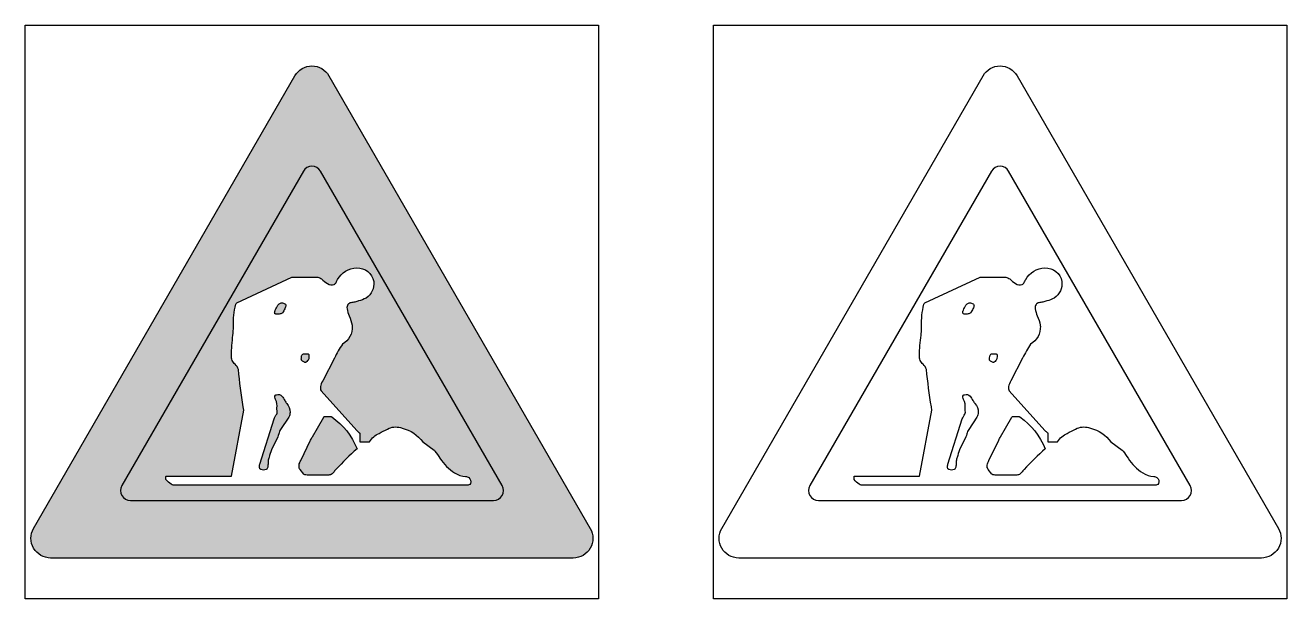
# Model space of a CAD drawing. Extents: x 0 to 2200, y 0 to 1000.
import ezdxf

# ---------------------------------------------------------------- set-up
doc = ezdxf.new("R2010")
doc.units = 0
doc.header["$MEASUREMENT"] = 0

msp = doc.modelspace()

# ---------------------------------------------------------------- hatches: boundary and pattern name
h = msp.add_hatch(color=1)
edge = h.paths.add_edge_path()
edge.add_line((529.719, 911.808), (985.416, 122.5260000000001))
edge.add_arc((955.6646361520499, 105.385824275381), 34.33553952807404, -89.94599437794159, 29.946844626685504, ccw=False)
edge.add_line((955.697, 71.0503), (44.30470000000003, 71.0537))
edge.add_arc((44.33522164835782, 105.3890100233383), 34.33532358912286, 150.0533054957309, 269.9490681408475, ccw=False)
edge.add_line((14.584, 122.529), (470.278, 911.808))
edge.add_arc((499.9985, 894.613807734869), 34.33581756563093, 30.050656878707116, 149.9493431212929, ccw=False)
edge = h.paths.add_edge_path(flags=16)
edge.add_arc((816.4853500671494, 188.6442483034206), 17.32125537335992, 270.0517673346808, 389.9470140463662)
edge.add_line((831.4939999999999, 197.291), (514.995, 745.49))
edge.add_arc((500.002, 736.8146323876072), 17.32201062839284, 30.05487035694183, 149.9451296430582)
edge.add_line((485.009, 745.49), (168.507, 197.29))
edge.add_arc((183.5154880577879, 188.6431542268313), 17.32116207434496, 150.0524490103216, 269.945459994992)
edge.add_line((183.499, 171.322), (816.5010000000001, 171.323))
h = msp.add_hatch(color=7)
edge = h.paths.add_edge_path()
edge.add_arc((816.4853500671494, 188.6442483034206), 17.32125537335992, 270.0517673346808, 389.9470140463662)
edge.add_line((831.4939999999999, 197.291), (514.995, 745.49))
edge.add_arc((500.002, 736.8146323876072), 17.32201062839284, 30.05487035694183, 149.9451296430582)
edge.add_line((485.009, 745.49), (168.507, 197.29))
edge.add_arc((183.5154880577879, 188.6431542268313), 17.32116207434496, 150.0524490103216, 269.945459994992)
edge.add_line((183.499, 171.322), (816.5010000000001, 171.323))
edge = h.paths.add_edge_path(flags=16)
edge.add_arc((578.2393435430291, 549.3233750325977), 29.75158147454497, -56.8856091147199, 7.158778576669192, ccw=False)
edge.add_arc((567.9222220686687, 572.5769775735455), 55.01492532192916, 284.17444469181123, 298.8798187390218, ccw=False)
edge.add_arc((566.6579278554075, 556.1669265118929), 39.76142973315284, 281.94874707741565, 291.7533800470545, ccw=False)
edge.add_arc((585.8177612181195, 425.2773832961092), 92.6364158771753, 96.7746131704569, 101.2842402354)
edge.add_arc((569.3420032475248, 507.7929687984678), 8.492068743353324, 101.2106733177655, 140.2072391373776)
edge.add_arc((572.1160345149942, 507.2847199232783), 11.03606002980285, 147.4161854960408, 188.9385041250281)
edge.add_arc((610.1966636904523, 514.0205004094988), 49.70626016290993, 189.7883292649264, 204.3944614346721)
edge.add_arc((485.3205242910199, 459.607911711348), 86.51828627944757, 11.552796393092876, 23.055911784088323, ccw=False)
edge.add_arc((547.3590715091538, 473.829349386766), 22.93814169368392, 3.3931754382359145, 7.7813124901682045, ccw=False)
edge.add_arc((536.8020338410194, 473.2580342985968), 33.51053072357593, -60.58327620770751, 3.2999393857833184, ccw=False)
edge.add_arc((750.9943338614017, 313.4245157577811), 236.9940743877185, 146.5470443846485, 153.3412495173945)
edge.add_line((539.194, 419.758), (518.716, 379.767))
edge.add_arc((545.8134864574153, 363.3122541085132), 31.70224652391693, 148.7320963300655, 167.9307431097643)
edge.add_arc((527.0093845819596, 368.0330860116866), 12.34570072644833, 171.1098371094944, 205.5932313225338)
edge.add_line((515.875, 362.7), (578.0930000000001, 293.496))
edge.add_arc((645.9491587437483, 364.9838011720495), 98.56451692100585, 226.4929293731666, 229.9520941628321)
edge.add_arc((577.1202055181215, 283.0963009923953), 8.407383543805242, 40.39737280410418, 49.94987328157703, ccw=False)
edge.add_line((583.523, 288.545), (583.501, 273.688))
edge.add_line((583.501, 273.688), (583.6659999999999, 273.686))
edge.add_line((583.6659999999999, 273.686), (600.232, 273.64))
edge.add_line((600.232, 273.64), (600.346, 273.755))
edge.add_arc((633.3760615152361, 252.6763476459461), 39.18283487400242, 114.58874279900061, 147.4553774910345, ccw=False)
edge.add_arc((725.6275915111495, 97.69293891275521), 219.3573693892805, 115.3336611717258, 119.6618426877811, ccw=False)
edge.add_arc((646.0233761646824, 269.664016714991), 29.90752519754101, 73.50713736918487, 118.46891546756041, ccw=False)
edge.add_arc((630.4551189300605, 193.9578601118913), 107.1198844810708, 75.36448989916818, 77.02077662504757, ccw=False)
edge.add_arc((640.9747933530556, 233.8623673447017), 65.85224161283932, 37.25619421946129, 75.44775999285702, ccw=False)
edge.add_line((693.3889999999999, 273.728), (712.9789999999999, 259.106))
edge.add_arc((708.6321006112248, 253.2828972752952), 7.266640189151921, 35.891685756442314, 53.25895633441172, ccw=False)
edge.add_arc((424.142626494124, 47.36619689550858), 358.4588216987386, 33.43372740565792, 35.897328111146294, ccw=False)
edge.add_arc((798.4304456864053, 294.4803886231049), 90.04624555235897, 213.4340486198739, 236.5681952376329)
edge.add_arc((771.5507747501679, 257.2122228488149), 44.17605283830878, 239.0326389202141, 265.327256699663)
edge.add_arc((766.7977526764163, 199.4621672044116), 13.76929698599366, 60.5816205694278, 85.19138847192039, ccw=False)
edge.add_arc((768.2897113522869, 204.4548211680122), 8.763731456690337, -23.096332736324484, 53.02338125946699, ccw=False)
edge.add_arc((771.9883700182572, 203.0917392096414), 4.830847042251032, 286.2971831115619, 334.5656062800118, ccw=False)
edge.add_arc((767.1083264512572, 220.5837217441229), 22.99051871174956, 280.1073450020854, 285.7373560228705, ccw=False)
edge.add_line((771.143, 197.95), (756.785, 197.963))
edge.add_line((756.785, 197.963), (271.114, 197.963))
edge.add_line((271.114, 197.963), (257.944, 197.934))
edge.add_arc((259.868588105285, 206.807483713322), 9.079799148967718, 233.3372035098468, 257.7625432235038, ccw=False)
edge.add_arc((275.3908526640365, 231.1210576877223), 37.9080336991266, 217.8649819049164, 236.4619161559081, ccw=False)
edge.add_line((245.464, 207.853), (245.455, 213.454))
edge.add_line((245.455, 213.454), (245.615, 213.499))
edge.add_line((245.615, 213.499), (257.834, 213.552))
edge.add_line((257.834, 213.552), (359.505, 213.552))
edge.add_line((359.505, 213.552), (381.13, 328.623))
edge.add_line((381.13, 328.623), (380.268, 334.435))
edge.add_arc((1362.702139915188, 496.6283104215715), 995.7326494679199, 185.583628177258, 189.3745899567945, ccw=False)
edge.add_arc((349.7788341687016, 392.4152248993893), 23.10844210324106, 18.49309466436698, 45.81809753831875)
edge.add_arc((383.0590555762811, 427.1520948833167), 24.99906410584694, 207.6158484682737, 226.6046972211942, ccw=False)
edge.add_arc((378.6628513015668, 422.8121056875772), 19.17732465176087, 176.5145272577428, 202.2068742600469, ccw=False)
edge.add_arc((640.7418816654408, 419.9625072702563), 281.2495483846161, 171.9263204266958, 179.1819414307585, ccw=False)
edge.add_arc((303.2579155683803, 467.8431014244867), 59.61402981293853, 351.9190163226522, 357.6079602075113)
edge.add_arc((198.1262969838257, 472.2165897082612), 164.836577331927, 357.6142809849018, 361.0346308993407)
edge.add_arc((517.5669229112276, 477.9556908928427), 154.6556005495676, 166.7522132089804, 181.023557811352, ccw=False)
edge.add_arc((370.2309537003145, 512.7322912770134), 3.272179243283215, 113.50334664793931, 168.2793935835097, ccw=False)
edge.add_line((368.926, 515.7330000000001), (465.043, 560.938))
edge.add_line((465.043, 560.938), (500.39, 560.934))
edge.add_arc((503.326496510661, 499.7521607073941), 61.25226910885321, 83.56067356109799, 92.74787162514718, ccw=False)
edge.add_arc((508.4243702272362, 548.059143563238), 12.68319940121353, 48.59349840306362, 81.97048566525882, ccw=False)
edge.add_arc((576.447939794252, 623.0926121989608), 88.59614363611242, 227.6924568592922, 236.0962023136673)
edge.add_arc((534.3356314794049, 560.8113344089801), 13.41563973720715, 237.0002525871204, 288.7412164693942)
edge.add_arc((535.6511409985955, 554.7746670874675), 7.309375132498756, 294.1877780956904, 334.5095529297012)
edge.add_arc((437.6904922254046, 603.9407526148756), 116.914502991246, 333.4207037197188, 334.8346699870606)
edge.add_arc((569.3768681072537, 543.1150350614829), 28.15367929925972, 151.3210959001879, 156.757812019492, ccw=False)
edge.add_arc((579.9907801770779, 536.0437807672616), 40.87408493091292, 92.74399085380412, 149.7647349614972, ccw=False)
edge.add_arc((579.4063732500805, 548.1307811392047), 28.77296627919945, 9.805631354706918, 92.73385228514229, ccw=False)
edge = h.paths.add_edge_path(flags=0)
edge.add_arc((465.957172109945, 281.5735815085534), 24.63581656111123, 146.6254139459684, 166.5303706973748)
edge.add_arc((418.0392916217306, 293.0494907506747), 24.63709450576089, 334.7857959530936, 346.5333010912651, ccw=False)
edge.add_line((440.329, 282.554), (429.498, 259.554))
edge.add_arc((517.880040852117, 224.4674811597488), 95.09179222999515, 158.3475671569465, 166.6339432625382)
edge.add_arc((389.7232077659589, 257.1030176770445), 37.19882870061249, 338.3631933587441, 343.35861700189014, ccw=False)
edge.add_arc((442.0573047453465, 237.537935061371), 18.69486343533734, 161.767714844081, 182.9371534365063)
edge.add_arc((386.1239426405115, 235.6548056867498), 37.27454128884484, -9.493348198585181, 1.4222891052892805, ccw=False)
edge.add_arc((416.9188738050896, 230.4969014168412), 6.050650572114581, 301.4297253854041, 350.5839409045969, ccw=False)
edge.add_arc((415.3902412025549, 234.9760474644762), 10.7194531474258, 243.9813120009083, 295.90880906076274, ccw=False)
edge.add_arc((412.6363224213242, 229.2085414361233), 4.328783992280149, 184.8440747292282, 243.25083753358382, ccw=False)
edge.add_arc((423.7495191759887, 229.8752885610376), 15.46101916305635, 161.0779927015386, 183.8283252507183, ccw=False)
edge.add_line((409.124, 234.889), (433.946, 313.606))
edge.add_arc((477.6842064495771, 294.1714679151089), 47.86158940930073, 144.740550308763, 156.0426205644181, ccw=False)
edge.add_arc((434.1581138838897, 324.7600738173632), 5.339768762951737, 326.3472832181077, 365.188893483949)
edge.add_arc((312.0963956344623, 314.3466620382594), 127.8448035287214, 4.889307280399121, 7.186057762447624)
edge.add_arc((448.1086857243891, 330.9928164559137), 9.19496030361127, 170.1233886685905, 184.0775122165358, ccw=False)
edge.add_arc((414.2918358298687, 335.7712178461616), 24.96426423457658, 352.6325609879482, 387.3825081822811)
edge.add_arc((448.34609422757, 353.3005392964311), 13.3370064376158, 187.5594131879438, 206.9646401355592, ccw=False)
edge.add_arc((438.9685251652376, 352.1382276698612), 3.888884069853987, 136.2997813845728, 188.759502503009, ccw=False)
edge.add_arc((439.0988647255509, 351.5922677596956), 4.370941065828333, 104.18161962533381, 132.3029543272406, ccw=False)
edge.add_arc((440.9815167176289, 347.54093913396), 8.799533569583636, 41.2337657876061, 109.6117459742728, ccw=False)
edge.add_arc((419.1974524263925, 329.083866507039), 37.35045421238162, 26.29524874645068, 40.49990700121049, ccw=False)
edge.add_arc((476.5159290090303, 358.4767511813479), 27.07485034242919, 208.326162257843, 221.6369361528958)
edge.add_arc((439.0586389712328, 325.6027553253608), 22.76357240041809, -1.7162308262305146, 40.83677599422907, ccw=False)
edge.add_arc((446.2495837256197, 324.7000497093101), 15.56398468670706, -30.528759846930825, 0.8134128021819151, ccw=False)
edge.add_line((459.656, 316.794), (445.384, 295.126))
edge = h.paths.add_edge_path(flags=0)
edge.add_arc((447.0389668212335, 509.9663790677774), 6.047806381731313, 74.49186710598082, 122.3595041900962, ccw=False)
edge.add_line((448.656, 515.794), (450.125, 515.178))
edge.add_arc((426.1028502993378, 452.586949278229), 67.04254848002375, 66.44221265730408, 69.00343363709732, ccw=False)
edge.add_line((452.898, 514.0419999999999), (453.826, 513.453))
edge.add_arc((452.2215307407186, 511.719957166699), 2.361727983074009, -0.848095661870218, 47.20615893312072, ccw=False)
edge.add_arc((449.3743043753504, 511.5560116922074), 5.210292515184868, -14.96002974963909, 1.4185846082635862, ccw=False)
edge.add_arc((435.1675390116895, 515.3548675641402), 19.91619222040476, 336.67460311812215, 345.03222989892424, ccw=False)
edge.add_arc((399.9247539278113, 529.9337728415627), 58.05394323268856, 329.18889382863495, 337.23429215645314, ccw=False)
edge.add_line((449.785, 500.198), (448.971, 498.786))
edge.add_arc((444.2098089862371, 502.7399054504732), 6.188885859411087, 272.9099842975324, 320.29224653493, ccw=False)
edge.add_arc((440.1346773651411, 551.7896477145418), 55.40478860315874, 266.99584249517574, 274.5438938183943, ccw=False)
edge.add_line((437.231, 496.461), (436.182, 496.681))
edge.add_arc((436.7803526513511, 498.2795679018732), 1.706881727677229, 198.5342101318529, 249.478852155582, ccw=False)
edge.add_arc((439.6535581360303, 499.2442051166308), 4.737695827397365, 168.6202994648352, 198.5498976305691, ccw=False)
edge.add_arc((444.1020283399303, 498.3468168122956), 9.275778114211292, 161.2983812637366, 168.6078288323814, ccw=False)
edge.add_arc((457.0793802889282, 493.9657594058025), 22.97268564619817, 156.682352930557, 161.326594289755, ccw=False)
edge.add_arc((487.8242378978617, 481.4327732242107), 56.17123491023281, 147.3917585462852, 157.3559266967878, ccw=False)
edge.add_arc((450.8162814497733, 504.2671087138409), 12.71116687130724, 130.0100089567912, 144.1977954802087, ccw=False)
edge.add_line((442.644, 514.003), (443.802, 515.075))
edge = h.paths.add_edge_path(flags=0)
edge.add_arc((999.8095934159683, -206.6779775499707), 629.8238601041417, 131.9716273989432, 136.6557071977087)
edge.add_arc((586.2794205190802, 186.8383197080425), 59.03168417356325, 138.9299877104909, 145.6732211679745)
edge.add_arc((529.3117652466772, 225.5120265593576), 9.82453347677144, 286.8038512766333, 326.76184472365486, ccw=False)
edge.add_arc((529.4953604654711, 226.6313830110324), 10.85450926478618, 269.17461910063696, 284.16705123791644, ccw=False)
edge.add_line((529.339, 215.778), (491.483, 215.778))
edge.add_arc((490.9707704114864, 234.2315107461461), 18.46061857060806, 259.2644642138976, 271.5899987691116, ccw=False)
edge.add_arc((488.0052611949587, 218.6232307585733), 2.573127355722426, 218.0863872595944, 259.4015643922907, ccw=False)
edge.add_arc((493.3311121980065, 221.7317549243264), 8.722898879215244, 210.4584552286802, 212.5696899773114, ccw=False)
edge.add_line((485.812, 217.31), (479.388, 225.472))
edge.add_arc((485.1609553885103, 230.3321104611445), 7.546369167504005, 196.4907023845832, 220.0932086886945, ccw=False)
edge.add_arc((493.3364801512741, 233.7895871378945), 16.39722831968832, 197.3346375486928, 199.9680419384088, ccw=False)
edge.add_arc((490.5480120204341, 231.5271500737809), 13.12873648038718, 154.9209739784402, 191.5253908735049, ccw=False)
edge.add_arc((518.9674308471467, 220.4604642146632), 43.60663731201408, 154.2137597360439, 157.5796218504372, ccw=False)
edge.add_line((479.703, 239.43), (480.556, 241.093))
edge.add_line((480.556, 241.093), (497.6969999999999, 276.629))
edge.add_arc((661.8309935163995, 189.5254848738089), 185.8143971143789, 150.0401129843802, 152.0457601314375, ccw=False)
edge.add_line((500.846, 282.32), (509.623, 297.545))
edge.add_line((509.623, 297.545), (520.528, 316.667))
edge.add_arc((521.9862807775069, 316.3753920721982), 1.487150970682811, 94.94845023815628, 168.691889522112, ccw=False)
edge.add_line((521.8580000000001, 317.857), (531.9680000000001, 317.867))
edge.add_arc((532.2640166792925, 314.6100099635316), 3.270414342567921, 45.35934057814592, 95.19314958856359, ccw=False)
edge.add_arc((465.0056780669627, 216.3926582838244), 122.2589324834444, 21.691676778207977, 55.324612817277625, ccw=False)
edge = h.paths.add_edge_path(flags=0)
edge.add_arc((486.506837184474, 420.726364441028), 8.095210549184175, 335.66839669258354, 352.90153730266803, ccw=False)
edge.add_arc((485.9697996631012, 420.975338466748), 8.687129664976004, 318.9994003727454, 335.6315239947326, ccw=False)
edge.add_arc((481.0322691169579, 424.2013312002152), 14.55222961079614, 307.1084405656674, 322.169264030451, ccw=False)
edge.add_arc((488.3382280223466, 414.7811862626568), 2.635724349134414, 273.7148696142474, 303.9972108213495, ccw=False)
edge.add_arc((488.2793981383832, 415.7066634128179), 3.563068806536005, 247.7457074605399, 273.694663157853, ccw=False)
edge.add_line((486.93, 412.409), (483.389, 414.101))
edge.add_arc((485.1630953613216, 417.4859636022294), 3.821700268137284, 217.1504581903228, 242.34048921548532, ccw=False)
edge.add_arc((484.3471516463155, 416.8673687217204), 2.797774659169521, 187.6071309340493, 217.1443997282254, ccw=False)
edge.add_arc((495.0690758094153, 417.9715695447294), 13.57539783741561, 172.3659462593202, 186.2358124731198, ccw=False)
edge.add_line((481.614, 419.775), (481.884, 423.194))
edge.add_arc((483.5849764916746, 423.0526347658161), 1.706840693991502, 164.5267552745429, 175.2491641036363, ccw=False)
edge.add_arc((487.0101102169486, 421.7768897830514), 5.357495701839667, 108.85167172016489, 161.1483282798345, ccw=False)
edge.add_line((485.279, 426.847), (487.226, 427.039))
edge.add_line((487.226, 427.039), (490.999, 427.317))
edge.add_arc((491.358727221271, 414.0904506744118), 13.2314402366462, 84.45608018245701, 91.55790988093048, ccw=False)
edge.add_arc((492.3075328692212, 423.8826581440285), 3.393373926103733, 70.3793060632587, 84.42830021790792, ccw=False)
edge.add_arc((492.9217566814748, 425.4232910098021), 1.737024122998165, 17.65140230590481, 72.39932436587083, ccw=False)
edge.add_arc((491.7370401538853, 424.9434237435306), 3.013066160513482, 4.694087323894507, 19.516020155280785, ccw=False)
edge.add_arc((478.2158542615767, 423.8066577506052), 16.58194886506447, -1.5158755044927261, 4.785438614110319, ccw=False)
edge.add_arc((326.3191995253428, 433.1953782865473), 168.7591830501693, 355.4221142773651, 356.6615978335504, ccw=False)

# ---------------------------------------------------------------- linework, layer by layer
for points in [[(0, 0), (0, 1000), (1000, 1000), (1000, 0)], [(1200, 0), (1200, 1000), (2200, 1000), (2200, 0)]]:
    msp.add_lwpolyline(points, close=True)
at = {"color": 1}
msp.add_lwpolyline([(529.719, 911.808), (985.416, 122.526, -0.576727), (955.697, 71.0503), (44.3047, 71.0537, -0.5767439999999999), (14.584, 122.529), (470.278, 911.808, -0.576761)], format="xyb", close=True, dxfattribs=at)
at = {"color": 7}
msp.add_lwpolyline([(1729.719, 911.808), (2185.416, 122.526, -0.576727), (2155.697, 71.0503), (1244.3047, 71.0537, -0.5767439999999999), (1214.584, 122.529), (1670.278, 911.808, -0.576761)], format="xyb", close=True, dxfattribs=at)
for points in [[(816.5010000000001, 171.323, 0.576741), (831.4939999999999, 197.291), (514.995, 745.49, 0.576712), (485.009, 745.49), (168.507, 197.29, 0.576728), (183.499, 171.322)], [(2016.501, 171.323, 0.576741), (2031.494, 197.291), (1714.995, 745.49, 0.576712), (1685.009, 745.49), (1368.507, 197.29, 0.576728), (1383.499, 171.322)], [(607.759, 553.031, -0.286955), (594.493, 524.404, -0.0642525), (581.394, 519.237, -0.0428069), (574.89, 517.2669999999999, 0.0196795), (567.691, 516.123, 0.171816), (562.817, 513.2280000000001, 0.183184), (561.214, 505.57, 0.0638177), (564.928, 493.491, -0.050234), (570.086, 476.935, -0.0191492), (570.257, 475.187, -0.286194), (553.261, 444.068, 0.029654), (539.194, 419.758), (518.716, 379.767, 0.0839664), (514.812, 369.941, 0.151608), (515.875, 362.7), (578.0930000000001, 293.496, 0.0150946), (582.53, 289.532, -0.0417048), (583.523, 288.545), (583.501, 273.688), (583.6659999999999, 273.686), (600.232, 273.64), (600.346, 273.755, -0.144399), (617.072, 288.306, -0.0188875), (631.7669999999999, 295.955, -0.198739), (654.514, 298.341, -0.00722704), (657.5210000000001, 297.602, -0.168202), (693.3889999999999, 273.728), (712.9789999999999, 259.106, -0.07592439999999999), (714.5189999999999, 257.543, -0.0107499), (723.285, 244.867, 0.101286), (748.82, 219.333, 0.115238), (767.952, 213.183, -0.107795), (773.561, 211.456, -0.344912), (776.3510000000001, 201.017, -0.213781), (773.3439999999999, 198.455, -0.0245705), (771.143, 197.95), (756.785, 197.963), (271.114, 197.963), (257.944, 197.934, -0.106981), (254.447, 199.524, -0.081323), (245.464, 207.853), (245.455, 213.454), (245.615, 213.499), (257.834, 213.552), (359.505, 213.552), (381.13, 328.623), (380.268, 334.435, -0.0165427), (371.694, 399.745, 0.119796), (365.884, 408.987, -0.0830446), (360.908, 415.564, -0.112576), (359.521, 423.978, -0.0316692), (362.28, 459.463, 0.0248278), (362.82, 465.355, 0.0149252), (362.936, 475.193, -0.0623511), (367.027, 513.3969999999999, -0.243663), (368.926, 515.7330000000001), (465.043, 560.938), (500.39, 560.934, -0.0401082), (510.196, 560.618, -0.146673), (516.813, 557.572, 0.0366847), (527.029, 549.56, 0.229678), (538.646, 548.107, 0.177775), (542.249, 551.629, 0.00616967), (543.508, 554.225, -0.0237266), (544.677, 556.626, -0.254064), (578.034, 576.871, -0.378508)], [(1807.759, 553.031, -0.286955), (1794.493, 524.404, -0.0642525), (1781.394, 519.237, -0.0428069), (1774.89, 517.2669999999999, 0.0196795), (1767.691, 516.123, 0.171816), (1762.817, 513.2280000000001, 0.183184), (1761.214, 505.57, 0.0638177), (1764.928, 493.491, -0.050234), (1770.086, 476.935, -0.0191492), (1770.257, 475.187, -0.286194), (1753.261, 444.068, 0.029654), (1739.194, 419.758), (1718.716, 379.767, 0.0839664), (1714.812, 369.941, 0.151608), (1715.875, 362.7), (1778.093, 293.496, 0.0150946), (1782.53, 289.532, -0.0417048), (1783.523, 288.545), (1783.501, 273.688), (1783.666, 273.686), (1800.232, 273.64), (1800.346, 273.755, -0.144399), (1817.072, 288.306, -0.0188875), (1831.767, 295.955, -0.198739), (1854.514, 298.341, -0.00722704), (1857.521, 297.602, -0.168202), (1893.389, 273.728), (1912.979, 259.106, -0.07592439999999999), (1914.519, 257.543, -0.0107499), (1923.285, 244.867, 0.101286), (1948.82, 219.333, 0.115238), (1967.952, 213.183, -0.107795), (1973.561, 211.456, -0.344912), (1976.351, 201.017, -0.213781), (1973.344, 198.455, -0.0245705), (1971.143, 197.95), (1956.785, 197.963), (1471.114, 197.963), (1457.944, 197.934, -0.106981), (1454.447, 199.524, -0.081323), (1445.464, 207.853), (1445.455, 213.454), (1445.615, 213.499), (1457.834, 213.552), (1559.505, 213.552), (1581.13, 328.623), (1580.268, 334.435, -0.0165427), (1571.694, 399.745, 0.119796), (1565.884, 408.987, -0.0830446), (1560.908, 415.564, -0.112576), (1559.521, 423.978, -0.0316692), (1562.28, 459.463, 0.0248278), (1562.82, 465.355, 0.0149252), (1562.936, 475.193, -0.0623511), (1567.027, 513.3969999999999, -0.243663), (1568.926, 515.7330000000001), (1665.043, 560.938), (1700.39, 560.934, -0.0401082), (1710.196, 560.618, -0.146673), (1716.813, 557.572, 0.0366847), (1727.029, 549.56, 0.229678), (1738.646, 548.107, 0.177775), (1742.249, 551.629, 0.00616967), (1743.508, 554.225, -0.0237266), (1744.677, 556.626, -0.254064), (1778.034, 576.871, -0.378508)], [(443.802, 515.075, -0.211953), (448.656, 515.794), (450.125, 515.178, -0.0111759), (452.898, 514.0419999999999), (453.826, 513.453, -0.212804), (454.583, 511.685, -0.07158710000000001), (454.408, 510.211, -0.0364832), (453.456, 507.469, -0.0351191), (449.785, 500.198), (448.971, 498.786, -0.209741), (444.524, 496.559, -0.0329465), (437.231, 496.461), (436.182, 496.681, -0.226023), (435.162, 497.737, -0.13134), (435.009, 500.179, -0.0319043), (435.316, 501.321, -0.0202671), (435.983, 503.059, -0.0435043), (440.5069999999999, 511.703, -0.0619851), (442.644, 514.003)], [(1643.802, 515.075, -0.211953), (1648.656, 515.794), (1650.125, 515.178, -0.0111759), (1652.898, 514.0419999999999), (1653.826, 513.453, -0.212804), (1654.583, 511.685, -0.07158710000000001), (1654.408, 510.211, -0.0364832), (1653.456, 507.469, -0.0351191), (1649.785, 500.198), (1648.971, 498.786, -0.209741), (1644.524, 496.559, -0.0329465), (1637.231, 496.461), (1636.182, 496.681, -0.226023), (1635.162, 497.737, -0.13134), (1635.009, 500.179, -0.0319043), (1635.316, 501.321, -0.0202671), (1635.983, 503.059, -0.0435043), (1640.507, 511.703, -0.0619851), (1642.644, 514.003)], [(494.54, 419.726, -0.07533580000000001), (493.883, 417.391, -0.072699), (492.526, 415.276, -0.06581000000000001), (489.812, 412.596, -0.132906), (488.509, 412.151, -0.11371), (486.93, 412.409), (483.389, 414.101, -0.110357), (482.117, 415.1780000000001, -0.129599), (481.574, 416.497, -0.0605927), (481.614, 419.775), (481.884, 423.194, -0.0468195), (481.94, 423.508, -0.232232), (485.279, 426.847), (487.226, 427.039), (490.999, 427.317, -0.0309975), (492.6369999999999, 427.26, -0.06137719999999999), (493.4469999999999, 427.079, -0.243533), (494.577, 425.95, -0.06476319999999999), (494.74, 425.19, -0.0275016), (494.792, 423.3680000000001, -0.00540832)], [(1694.54, 419.726, -0.07533580000000001), (1693.883, 417.391, -0.072699), (1692.526, 415.276, -0.06581000000000001), (1689.812, 412.596, -0.132906), (1688.509, 412.151, -0.11371), (1686.93, 412.409), (1683.389, 414.101, -0.110357), (1682.117, 415.1780000000001, -0.129599), (1681.574, 416.497, -0.0605927), (1681.614, 419.775), (1681.884, 423.194, -0.0468195), (1681.94, 423.508, -0.232232), (1685.279, 426.847), (1687.226, 427.039), (1690.999, 427.317, -0.0309975), (1692.637, 427.26, -0.06137719999999999), (1693.447, 427.079, -0.243533), (1694.577, 425.95, -0.06476319999999999), (1694.74, 425.19, -0.0275016), (1694.792, 423.3680000000001, -0.00540832)], [(445.384, 295.126, 0.0870708), (441.999, 287.312, -0.0513031), (440.329, 282.554), (429.498, 259.554, 0.0361719), (425.364, 246.45, -0.0218001), (424.301, 243.387, 0.0926327), (423.3869999999999, 236.58, -0.0476645), (422.888, 229.507, -0.217826), (420.074, 225.334, -0.230535), (410.688, 225.343, -0.260512), (408.323, 228.843, -0.0995944), (409.124, 234.889), (433.946, 313.606, -0.0493546), (438.603, 321.801, 0.17112), (439.476, 325.243, 0.0100218), (438.937, 330.339, -0.06096169999999999), (439.05, 332.57, 0.152798), (436.459, 347.253, -0.0848742), (435.125, 351.546, -0.232982), (436.157, 354.825, -0.123322), (438.028, 355.83, -0.307535), (447.599, 353.341, -0.062059), (452.683, 345.63, 0.0581446), (456.281, 340.4880000000001, -0.187836), (461.812, 324.921, -0.137615), (459.656, 316.794)], [(1645.384, 295.126, 0.0870708), (1641.999, 287.312, -0.0513031), (1640.329, 282.554), (1629.498, 259.554, 0.0361719), (1625.364, 246.45, -0.0218001), (1624.301, 243.387, 0.0926327), (1623.387, 236.58, -0.0476645), (1622.888, 229.507, -0.217826), (1620.074, 225.334, -0.230535), (1610.688, 225.343, -0.260512), (1608.323, 228.843, -0.0995944), (1609.124, 234.889), (1633.946, 313.606, -0.0493546), (1638.603, 321.801, 0.17112), (1639.476, 325.243, 0.0100218), (1638.937, 330.339, -0.06096169999999999), (1639.05, 332.57, 0.152798), (1636.459, 347.253, -0.0848742), (1635.125, 351.546, -0.232982), (1636.157, 354.825, -0.123322), (1638.028, 355.83, -0.307535), (1647.599, 353.341, -0.062059), (1652.683, 345.63, 0.0581446), (1656.281, 340.4880000000001, -0.187836), (1661.812, 324.921, -0.137615), (1659.656, 316.794)], [(578.607, 261.581, 0.020441), (541.775, 225.621, 0.0294314), (537.529, 220.127, -0.176138), (532.1519999999999, 216.107, -0.06551030000000001), (529.339, 215.778), (491.483, 215.778, -0.0538322), (487.532, 216.094, -0.18225), (485.98, 217.036, -0.00921226), (485.812, 217.31), (479.388, 225.472, -0.103351), (477.925, 228.19, -0.0114909), (477.684, 228.904, -0.161089), (478.657, 237.092, -0.0146874), (479.703, 239.43), (480.556, 241.093), (497.6969999999999, 276.629, -0.00875151), (500.846, 282.32), (509.623, 297.545), (520.528, 316.667, -0.333351), (521.8580000000001, 317.857), (531.9680000000001, 317.867, -0.220934), (534.562, 316.937, -0.147814)], [(1778.607, 261.581, 0.020441), (1741.775, 225.621, 0.0294314), (1737.529, 220.127, -0.176138), (1732.152, 216.107, -0.06551030000000001), (1729.339, 215.778), (1691.483, 215.778, -0.0538322), (1687.532, 216.094, -0.18225), (1685.98, 217.036, -0.00921226), (1685.812, 217.31), (1679.388, 225.472, -0.103351), (1677.925, 228.19, -0.0114909), (1677.684, 228.904, -0.161089), (1678.657, 237.092, -0.0146874), (1679.703, 239.43), (1680.556, 241.093), (1697.697, 276.629, -0.00875151), (1700.846, 282.32), (1709.623, 297.545), (1720.528, 316.667, -0.333351), (1721.858, 317.857), (1731.968, 317.867, -0.220934), (1734.562, 316.937, -0.147814)]]:
    msp.add_lwpolyline(points, format="xyb", close=True)

doc.saveas('drawing.dxf')
